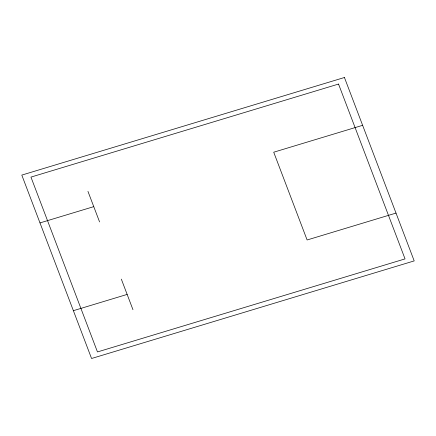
<?xml version="1.0" encoding="UTF-8"?>
<svg xmlns="http://www.w3.org/2000/svg" width="436" height="436" viewBox="0 0 436 436"><rect width="100%" height="100%" fill="white"/><g stroke="black" fill="none" stroke-linecap="round" stroke-linejoin="round"><path stroke-width="0.65" d="M39.992 222.91L93.762 206.648M362.621 125.323L273.715 152.213L307.108 239.98L396.008 213.09M73.379 310.677L127.149 294.414M87.947 191.36L99.577 221.929M121.333 279.127L132.964 309.696M344.435 77.504L21.8 175.092L91.565 358.496L414.2 260.908L344.435 77.504M338.532 84.061L30.956 177.098L97.468 351.939L405.044 258.902L338.532 84.061"/></g></svg>
